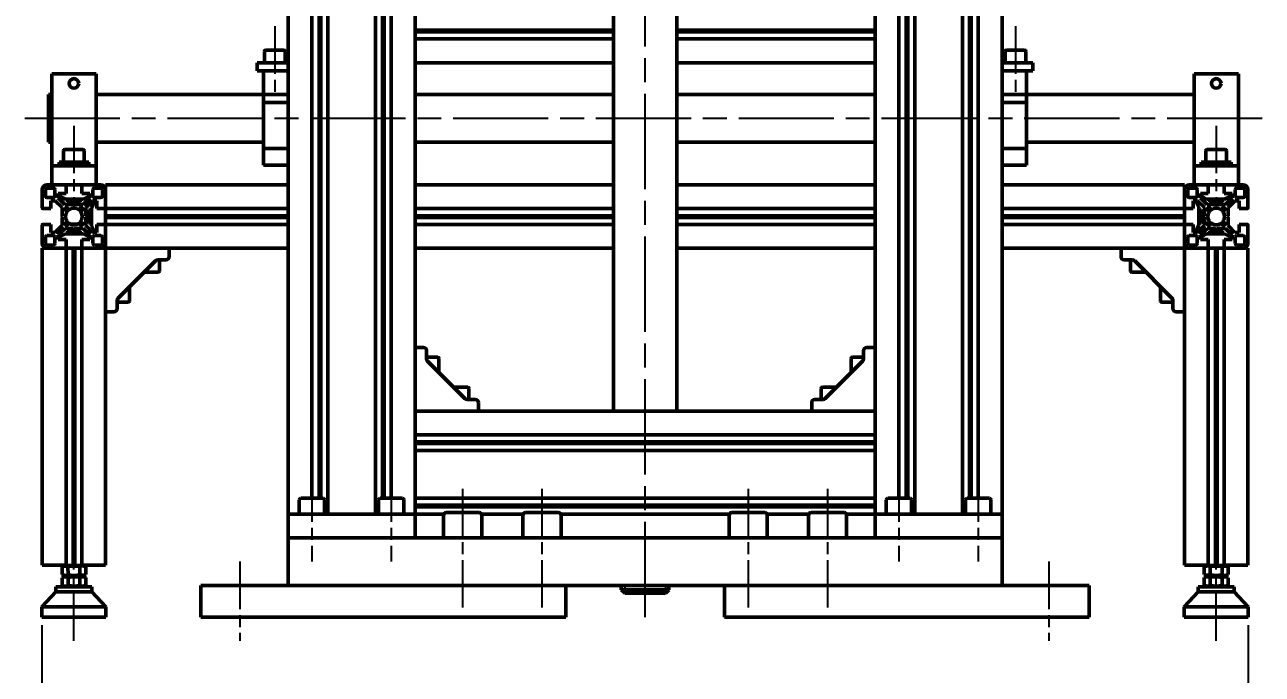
# Model space of a CAD drawing. Header units: millimetres. Extents: x 32504 to 36677, y 41990 to 42879.
# Drawn here: x 33097.6 to 33253.6, y 42294.4 to 42376.4 of the extents above; entities that cross this region are included whole.
import ezdxf

# ---------------------------------------------------------------- set-up
doc = ezdxf.new("R2010")
doc.units = ezdxf.units.MM
doc.linetypes.add('AM_ISO08W050', pattern=[18, 12, -1.5, 3, -1.5])
doc.linetypes.add('AM_ISO08W050x2', pattern=[9, 6, -0.75, 1.5, -0.75])
for name, color, linetype, lineweight in [('AM_0N', 7, 'Continuous', 50), ('AM_4N', 3, 'Continuous', 25), ('Duong_tam', 4, 'AM_ISO08W050', 25), ('Net_dam', 7, 'Continuous', 50), ('Visible (ISO)', 7, 'Continuous', 50)]:
    doc.layers.add(name, color=color, linetype=linetype, lineweight=lineweight)
doc.styles.add('TCVN', font='tcvn7284-2003i.ttf')
doc.dimstyles.new('TCVN$0', dxfattribs={"dimtxt": 3.5, "dimasz": 3.5, "dimexe": 1, "dimexo": 1, "dimgap": 1.3, "dimtad": 1, "dimdsep": 46, "dimtxsty": 'TCVN', "dimcen": 0, "dimclrd": 3, "dimclre": 3, "dimclrt": 2, "dimadec": 0, "dimazin": 2, "dimtp": 0.1, "dimtm": 0.1, "dimtfac": 0.71, "dimtmove": 0, "dimatfit": 3, "dimfxl": 1, "dimtfill": 1, "dimlwd": 25, "dimlwe": 25, "dimarcsym": 1})

# ---------------------------------------------------------------- blocks, each defined once
blk = doc.blocks.new('*D37')
at = {"layer": 'Defpoints', "color": 0, "transparency": 16777216}
for p in [(33099.79, 42301.63), (33251.86, 42301.63), (33251.86, 42286.63)]:
    blk.add_point(p, dxfattribs=at)
at = {"layer": 'Net_dam', "color": 3, "linetype": 'ByBlock', "lineweight": 25, "transparency": 16777216}
for p, q in [((33099.79, 42300.63), (33099.79, 42285.63)), ((33251.86, 42300.63), (33251.86, 42285.63)), ((33103.29, 42286.63), (33248.36, 42286.63))]:
    blk.add_line(p, q, dxfattribs=at)
at = {"layer": 'Net_dam', "color": 3, "transparency": 16777216}
for points in [[(33103.29, 42287.21), (33103.29, 42286.05), (33099.79, 42286.63)], [(33248.36, 42287.21), (33248.36, 42286.05), (33251.86, 42286.63)]]:
    blk.add_solid(points, dxfattribs=at)
at = {"layer": 'Net_dam', "color": 2, "transparency": 16777216, "insert": (33175.82, 42289.7), "char_height": 3.5, "attachment_point": 5, "style": 'TCVN', "bg_fill": 3, "box_fill_scale": 1.1, "bg_fill_color": 256, "bg_fill_true_color": 13158600, "bg_fill_transparency": 0}
blk.add_mtext('760', dxfattribs=at)

msp = doc.modelspace()

# ---------------------------------------------------------------- linework, layer by layer
at = {"layer": 'AM_0N'}
for p, q in [((33101.9418, 42359.0226), (33105.7018, 42359.0226)), ((33101.9418, 42358.5626), (33101.9418, 42359.0226)), ((33105.7018, 42359.0226), (33105.7018, 42358.5626)), ((33245.9418, 42359.0226), (33249.7018, 42359.0226)), ((33245.9418, 42358.5626), (33245.9418, 42359.0226)), ((33249.7018, 42359.0226), (33249.7018, 42358.5626)), ((33103.0218, 42354.3626), (33103.0218, 42354.016)), ((33103.0218, 42354.016), (33103.1751, 42353.8626)), ((33104.6218, 42354.016), (33103.0218, 42354.016)), ((33104.6218, 42354.3626), (33104.6218, 42354.016)), ((33247.0218, 42354.3626), (33247.0218, 42354.016)), ((33247.0218, 42354.016), (33248.6218, 42354.016)), ((33248.6218, 42354.016), (33248.4684, 42353.8626)), ((33248.6218, 42354.3626), (33248.6218, 42354.016)), ((33104.4684, 42353.8626), (33103.1751, 42353.8626)), ((33105.6751, 42352.9626), (33105.5218, 42352.8092)), ((33105.5218, 42351.516), (33105.5218, 42352.8092)), ((33106.0218, 42352.9626), (33105.6751, 42352.9626)), ((33105.6751, 42351.3626), (33105.6751, 42352.9626)), ((33245.6218, 42352.9626), (33245.9684, 42352.9626)), ((33245.9684, 42352.9626), (33245.9684, 42351.3626)), ((33246.1218, 42352.8092), (33246.1218, 42351.516)), ((33247.1751, 42353.8626), (33248.4684, 42353.8626)), ((33106.0218, 42351.3626), (33105.6751, 42351.3626)), ((33245.6218, 42351.3626), (33245.9684, 42351.3626)), ((33245.9684, 42351.3626), (33246.1218, 42351.516)), ((33103.0218, 42350.3092), (33103.1751, 42350.4626)), ((33103.0218, 42349.9626), (33103.0218, 42350.3092)), ((33104.6218, 42350.3092), (33103.0218, 42350.3092)), ((33104.4684, 42350.4626), (33103.1751, 42350.4626)), ((33104.6218, 42349.9626), (33104.6218, 42350.3092)), ((33247.0218, 42349.9626), (33247.0218, 42350.3092)), ((33247.0218, 42350.3092), (33248.6218, 42350.3092)), ((33247.1751, 42350.4626), (33248.4684, 42350.4626)), ((33248.6218, 42350.3092), (33248.4684, 42350.4626)), ((33248.6218, 42349.9626), (33248.6218, 42350.3092)), ((33102.3214, 42307.9515), (33102.6718, 42308.1564)), ((33102.3265, 42307.0043), (33102.3214, 42307.9515)), ((33102.6718, 42308.1564), (33104.9717, 42308.1688)), ((33103.0773, 42307.0069), (33103.0721, 42307.9556)), ((33104.5787, 42307.0155), (33104.5736, 42307.9637)), ((33105.3243, 42307.9678), (33104.9717, 42308.1688)), ((33105.3295, 42307.0192), (33105.3243, 42307.9678)), ((33246.314, 42307.0192), (33246.3192, 42307.9678)), ((33246.3192, 42307.9678), (33246.6718, 42308.1688)), ((33248.9717, 42308.1564), (33246.6718, 42308.1688)), ((33247.0648, 42307.0155), (33247.0699, 42307.9637)), ((33248.5662, 42307.0069), (33248.5714, 42307.9556)), ((33249.3221, 42307.9515), (33248.9717, 42308.1564)), ((33249.317, 42307.0043), (33249.3221, 42307.9515)), ((33102.3265, 42307.0043), (33102.6803, 42306.8026)), ((33102.3287, 42306.5977), (33102.6791, 42306.8026)), ((33102.3339, 42305.6506), (33102.3287, 42306.5977)), ((33102.3339, 42305.6506), (33102.6877, 42305.4488)), ((33102.6791, 42306.8026), (33104.9791, 42306.8151)), ((33102.6803, 42306.8026), (33104.9803, 42306.8151)), ((33103.0846, 42305.6531), (33103.0795, 42306.6018)), ((33104.5861, 42305.6617), (33104.5809, 42306.61)), ((33105.3317, 42306.6141), (33104.9791, 42306.8151)), ((33105.3307, 42307.0199), (33104.9803, 42306.8151)), ((33105.3381, 42305.6662), (33104.9877, 42305.4613)), ((33105.3368, 42305.6655), (33105.3317, 42306.6141)), ((33246.3054, 42305.6662), (33246.6558, 42305.4613)), ((33246.3067, 42305.6655), (33246.3118, 42306.6141)), ((33246.3118, 42306.6141), (33246.6644, 42306.8151)), ((33246.3128, 42307.0199), (33246.6632, 42306.8151)), ((33248.9632, 42306.8026), (33246.6632, 42306.8151)), ((33248.9644, 42306.8026), (33246.6644, 42306.8151)), ((33247.0574, 42305.6617), (33247.0626, 42306.61)), ((33248.5589, 42305.6531), (33248.564, 42306.6018)), ((33249.3096, 42305.6506), (33248.9558, 42305.4488)), ((33249.317, 42307.0043), (33248.9632, 42306.8026)), ((33249.3148, 42306.5977), (33248.9644, 42306.8026)), ((33249.3096, 42305.6506), (33249.3148, 42306.5977)), ((33101.5535, 42305.4427), (33106.09, 42305.4673)), ((33250.09, 42305.4427), (33245.5535, 42305.4673))]:
    msp.add_line(p, q, dxfattribs=at)
for centre, radius, start, end in [((33102.6997, 42307.4061), 0.6638, 55.872696, 115.872696), ((33103.8357, 42305.5955), 2.4806, 72.694196, 107.928134), ((33104.9519, 42307.4184), 0.6638, 64.749635, 124.749635), ((33246.6916, 42307.4184), 0.6638, 55.250365, 115.250365), ((33247.8078, 42305.5955), 2.4806, 72.071866, 107.305804), ((33248.9438, 42307.4061), 0.6638, 64.127304, 124.127304), ((33102.7001, 42307.5531), 0.6638, 244.749635, 304.749635), ((33102.7071, 42306.0524), 0.6638, 55.872696, 115.872696), ((33102.7075, 42306.1993), 0.6638, 244.749635, 304.749635), ((33103.8164, 42309.376), 2.4806, 252.694196, 287.928134), ((33103.843, 42304.2417), 2.4806, 72.694196, 107.928134), ((33103.8237, 42308.0222), 2.4806, 252.694196, 287.928134), ((33104.9524, 42307.5653), 0.6638, 235.872696, 295.872696), ((33104.9593, 42306.0646), 0.6638, 64.749635, 124.749635), ((33104.9597, 42306.2116), 0.6638, 235.872696, 295.872696), ((33246.6838, 42306.2116), 0.6638, 244.127304, 304.127304), ((33246.6842, 42306.0646), 0.6638, 55.250365, 115.250365), ((33246.6911, 42307.5653), 0.6638, 244.127304, 304.127304), ((33247.8198, 42308.0222), 2.4806, 252.071866, 287.305804), ((33247.8005, 42304.2417), 2.4806, 72.071866, 107.305804), ((33247.8271, 42309.376), 2.4806, 252.071866, 287.305804), ((33248.936, 42306.1993), 0.6638, 235.250365, 295.250365), ((33248.9364, 42306.0524), 0.6638, 64.127304, 124.127304), ((33248.9434, 42307.5531), 0.6638, 235.250365, 295.250365)]:
    msp.add_arc(centre, radius, start, end, dxfattribs=at)
at = {"layer": 'AM_4N'}
for p, q in [((33103.1751, 42353.8626), (33103.1751, 42354.3626)), ((33104.4684, 42353.8626), (33104.4684, 42354.3626)), ((33247.1751, 42353.8626), (33247.1751, 42354.3626)), ((33248.4684, 42353.8626), (33248.4684, 42354.3626)), ((33105.5218, 42352.8092), (33106.0218, 42352.8092)), ((33246.1218, 42352.8092), (33245.6218, 42352.8092)), ((33105.5218, 42351.516), (33106.0218, 42351.516)), ((33246.1218, 42351.516), (33245.6218, 42351.516)), ((33103.1751, 42350.4626), (33103.1751, 42349.9626)), ((33104.4684, 42350.4626), (33104.4684, 42349.9626)), ((33247.1751, 42350.4626), (33247.1751, 42349.9626)), ((33248.4684, 42350.4626), (33248.4684, 42349.9626)), ((33173.2512, 42305.6297), (33173.2512, 42304.6297)), ((33178.3923, 42305.6297), (33178.3923, 42304.6297))]:
    msp.add_line(p, q, dxfattribs=at)
at = {"layer": 'Duong_tam', "linetype": 'AM_ISO08W050x2'}
for p, q in [((33129.1359, 42376.1626), (33129.1359, 42367.5626)), ((33222.5076, 42376.1626), (33222.5076, 42367.5626)), ((33103.8218, 42363.6226), (33103.8218, 42353.1626)), ((33247.8218, 42363.6226), (33247.8218, 42353.1626)), ((33133.8218, 42319.6297), (33133.8218, 42308.6297)), ((33143.8218, 42319.6297), (33143.8218, 42308.6297)), ((33207.8218, 42319.6297), (33207.8218, 42308.6297)), ((33217.8218, 42319.6297), (33217.8218, 42308.6297)), ((33152.8218, 42317.8297), (33152.8218, 42302.6297)), ((33162.8218, 42317.8297), (33162.8218, 42302.6297)), ((33188.8218, 42317.8297), (33188.8218, 42302.6297)), ((33198.8218, 42317.8297), (33198.8218, 42302.6297))]:
    msp.add_line(p, q, dxfattribs=at)
at = {"layer": 'Duong_tam'}
msp.add_line((33097.6218, 42364.5626), (33253.6218, 42364.5626), dxfattribs=at)
at = {"layer": 'Net_dam'}
for p, q in [((33130.8218, 42712.6297), (33130.8218, 42314.6297)), ((33133.8218, 42712.6297), (33133.8218, 42316.6297)), ((33134.7178, 42712.6297), (33134.7178, 42316.6297)), ((33134.8218, 42712.6297), (33134.8218, 42316.6297)), ((33134.9257, 42712.6297), (33134.9257, 42316.6297)), ((33135.8218, 42712.6297), (33135.8218, 42314.6297)), ((33141.8218, 42712.6297), (33141.8218, 42314.6297)), ((33142.7178, 42712.6297), (33142.7178, 42316.6297)), ((33142.8218, 42712.6297), (33142.8218, 42316.6297)), ((33142.9257, 42712.6297), (33142.9257, 42316.6297)), ((33143.8218, 42712.6297), (33143.8218, 42316.6297)), ((33207.8218, 42316.6297), (33207.8218, 42712.6297)), ((33208.7178, 42316.6297), (33208.7178, 42712.6297)), ((33208.8218, 42316.6297), (33208.8218, 42712.6297)), ((33208.9257, 42316.6297), (33208.9257, 42712.6297)), ((33209.8218, 42314.6297), (33209.8218, 42712.6297)), ((33215.8218, 42314.6297), (33215.8218, 42712.6297)), ((33216.7178, 42316.6297), (33216.7178, 42712.6297)), ((33216.8218, 42316.6297), (33216.8218, 42712.6297)), ((33216.9257, 42316.6297), (33216.9257, 42712.6297)), ((33217.8218, 42316.6297), (33217.8218, 42712.6297)), ((33220.8218, 42314.6297), (33220.8218, 42712.6297)), ((33146.8218, 42696.6297), (33146.8218, 42335.6297)), ((33204.8218, 42335.6297), (33204.8218, 42696.6297)), ((33171.8218, 42495.8055), (33171.8218, 42327.6297)), ((33179.8218, 42327.6297), (33179.8218, 42495.8055)), ((33171.8218, 42375.6665), (33146.8218, 42375.6665)), ((33171.8218, 42375.5626), (33146.8218, 42375.5626)), ((33171.8218, 42375.4587), (33146.8218, 42375.4587)), ((33171.8218, 42374.5626), (33146.8218, 42374.5626)), ((33204.8218, 42375.6665), (33179.8218, 42375.6665)), ((33204.8218, 42375.5626), (33179.8218, 42375.5626)), ((33204.8218, 42375.4587), (33179.8218, 42375.4587)), ((33204.8218, 42374.5626), (33179.8218, 42374.5626)), ((33127.8359, 42371.5626), (33127.8359, 42373.0026)), ((33130.2759, 42373.1626), (33127.9959, 42373.1626)), ((33130.4359, 42373.0026), (33130.4359, 42371.5626)), ((33221.2076, 42373.0026), (33221.2076, 42371.5626)), ((33221.3676, 42373.1626), (33223.6476, 42373.1626)), ((33223.8076, 42371.5626), (33223.8076, 42373.0026)), ((33126.9359, 42371.5626), (33126.9359, 42370.5626)), ((33127.1359, 42371.5626), (33126.9359, 42371.5626)), ((33130.8218, 42371.5626), (33127.1359, 42371.5626)), ((33171.8218, 42371.5626), (33146.8218, 42371.5626)), ((33204.8218, 42371.5626), (33179.8218, 42371.5626)), ((33220.8218, 42371.5626), (33224.5076, 42371.5626)), ((33224.5076, 42371.5626), (33224.7076, 42371.5626)), ((33224.7076, 42371.5626), (33224.7076, 42370.5626)), ((33106.6218, 42370.1626), (33101.0218, 42370.1626)), ((33101.0218, 42358.5626), (33101.0218, 42370.1626)), ((33106.6218, 42358.5626), (33106.6218, 42370.1626)), ((33126.9359, 42370.5626), (33127.1359, 42370.5626)), ((33130.8218, 42370.5626), (33127.1359, 42370.5626)), ((33127.7359, 42370.5626), (33127.7359, 42367.5626)), ((33127.7359, 42370.5626), (33130.8218, 42370.5626)), ((33220.8218, 42370.5626), (33224.5076, 42370.5626)), ((33223.9076, 42370.5626), (33220.8218, 42370.5626)), ((33223.9076, 42370.5626), (33223.9076, 42367.5626)), ((33224.7076, 42370.5626), (33224.5076, 42370.5626)), ((33250.6218, 42370.1626), (33245.0218, 42370.1626)), ((33245.0218, 42358.5626), (33245.0218, 42370.1626)), ((33250.6218, 42358.5626), (33250.6218, 42370.1626)), ((33100.6218, 42367.5626), (33101.0218, 42367.5626)), ((33100.6218, 42361.5626), (33100.6218, 42367.5626)), ((33106.6218, 42367.5626), (33127.7359, 42367.5626)), ((33127.7359, 42367.5626), (33127.7359, 42366.5394)), ((33127.7359, 42367.5626), (33130.8218, 42367.5626)), ((33127.7359, 42366.5394), (33130.8218, 42366.5394)), ((33127.7359, 42366.5394), (33127.7359, 42360.7626)), ((33171.8218, 42367.5626), (33146.8218, 42367.5626)), ((33204.8218, 42367.5626), (33179.8218, 42367.5626)), ((33223.9076, 42367.5626), (33220.8218, 42367.5626)), ((33223.9076, 42366.5394), (33220.8218, 42366.5394)), ((33222.1359, 42367.5626), (33245.0218, 42367.5626)), ((33223.9076, 42367.5626), (33223.9076, 42366.5394)), ((33223.9076, 42366.5394), (33223.9076, 42360.7626)), ((33100.6218, 42361.5626), (33100.6218, 42362.9226)), ((33101.0218, 42361.5626), (33100.6218, 42361.5626)), ((33102.5218, 42359.0226), (33102.5218, 42360.4626)), ((33103.8218, 42360.6226), (33102.6818, 42360.6226)), ((33104.9618, 42360.6226), (33103.8218, 42360.6226)), ((33105.1218, 42360.4626), (33105.1218, 42359.0226)), ((33127.7359, 42361.5626), (33106.6218, 42361.5626)), ((33127.7359, 42360.7626), (33130.8218, 42360.7626)), ((33127.7359, 42360.7626), (33127.7359, 42358.6626)), ((33146.8218, 42361.5626), (33171.8218, 42361.5626)), ((33179.8218, 42361.5626), (33204.8218, 42361.5626)), ((33223.9076, 42360.7626), (33220.8218, 42360.7626)), ((33245.0218, 42361.5626), (33223.9076, 42361.5626)), ((33223.9076, 42360.7626), (33223.9076, 42358.6626)), ((33246.5218, 42359.0226), (33246.5218, 42360.4626)), ((33247.8218, 42360.6226), (33246.6818, 42360.6226)), ((33248.9618, 42360.6226), (33247.8218, 42360.6226)), ((33249.1218, 42360.4626), (33249.1218, 42359.0226)), ((33106.6218, 42358.5626), (33101.0218, 42358.5626)), ((33101.0218, 42356.1626), (33101.0218, 42358.5626)), ((33106.6218, 42356.1626), (33106.6218, 42358.5626)), ((33127.7359, 42358.6626), (33130.8218, 42358.6626)), ((33223.9076, 42358.6626), (33220.8218, 42358.6626)), ((33245.0218, 42356.1626), (33245.0218, 42358.5626)), ((33250.6218, 42358.5626), (33245.0218, 42358.5626)), ((33250.6218, 42356.1626), (33250.6218, 42358.5626)), ((33099.8218, 42353.2226), (33099.8218, 42355.5626)), ((33100.2218, 42354.7626), (33100.2218, 42355.5626)), ((33100.4218, 42356.1626), (33102.7618, 42356.1626)), ((33100.4218, 42355.7626), (33101.2218, 42355.7626)), ((33106.6218, 42356.1626), (33101.0218, 42356.1626)), ((33101.4218, 42355.5626), (33101.4218, 42354.7626)), ((33102.8218, 42356.1026), (33102.8218, 42355.0626)), ((33104.8218, 42355.0626), (33104.8218, 42356.1026)), ((33104.8818, 42356.1626), (33107.2218, 42356.1626)), ((33106.2218, 42354.7626), (33106.2218, 42355.5626)), ((33106.4218, 42355.7626), (33107.2218, 42355.7626)), ((33107.4218, 42355.5626), (33107.4218, 42354.7626)), ((33107.8218, 42356.1626), (33130.8218, 42356.1626)), ((33107.8218, 42356.1626), (33107.8218, 42355.5626)), ((33107.8218, 42355.5626), (33107.8218, 42353.2226)), ((33171.8218, 42356.1626), (33146.8218, 42356.1626)), ((33204.8218, 42356.1626), (33179.8218, 42356.1626)), ((33220.8218, 42356.1626), (33243.8218, 42356.1626)), ((33243.8218, 42355.5626), (33243.8218, 42356.1626)), ((33243.8218, 42353.2226), (33243.8218, 42355.5626)), ((33244.2218, 42354.7626), (33244.2218, 42355.5626)), ((33244.4218, 42356.1626), (33246.7618, 42356.1626)), ((33244.4218, 42355.7626), (33245.2218, 42355.7626)), ((33250.6218, 42356.1626), (33245.0218, 42356.1626)), ((33245.4218, 42355.5626), (33245.4218, 42354.7626)), ((33246.8218, 42356.1026), (33246.8218, 42355.0626)), ((33248.8218, 42355.0626), (33248.8218, 42356.1026)), ((33248.8818, 42356.1626), (33251.2218, 42356.1626)), ((33250.2218, 42354.7626), (33250.2218, 42355.5626)), ((33250.4218, 42355.7626), (33251.2218, 42355.7626)), ((33251.4218, 42355.5626), (33251.4218, 42354.7626)), ((33251.8218, 42355.5626), (33251.8218, 42353.2226)), ((33101.2218, 42354.5626), (33100.4218, 42354.5626)), ((33100.9218, 42354.1626), (33100.9218, 42353.1626)), ((33101.4682, 42354.1626), (33100.9218, 42354.1626)), ((33102.3218, 42353.309), (33101.4682, 42354.1626)), ((33101.8218, 42355.0626), (33101.8218, 42354.5162)), ((33102.8218, 42355.0626), (33101.8218, 42355.0626)), ((33101.8218, 42354.5162), (33102.6753, 42353.6626)), ((33101.9218, 42355.0626), (33101.9218, 42354.7442)), ((33101.9218, 42354.7442), (33102.7665, 42354.3626)), ((33103.8218, 42354.3626), (33102.7665, 42354.3626)), ((33103.8218, 42354.3626), (33103.0218, 42354.3626)), ((33103.8218, 42354.3626), (33104.9954, 42354.3626)), ((33103.8218, 42354.3626), (33104.6218, 42354.3626)), ((33104.6218, 42354.016), (33104.4684, 42353.8626)), ((33105.8218, 42355.0626), (33104.8218, 42355.0626)), ((33104.9682, 42353.6626), (33105.8218, 42354.5162)), ((33105.7218, 42354.7377), (33104.9954, 42354.3626)), ((33106.1753, 42354.1626), (33105.3218, 42353.309)), ((33105.7218, 42355.0626), (33105.7218, 42354.7377)), ((33105.8218, 42354.5162), (33105.8218, 42355.0626)), ((33106.4034, 42354.0626), (33106.0218, 42353.2178)), ((33106.7218, 42354.1626), (33106.1753, 42354.1626)), ((33106.7218, 42354.0626), (33106.4034, 42354.0626)), ((33107.2218, 42354.5626), (33106.4218, 42354.5626)), ((33106.7218, 42353.1626), (33106.7218, 42354.1626)), ((33245.2218, 42354.5626), (33244.4218, 42354.5626)), ((33244.9218, 42354.1626), (33244.9218, 42353.1626)), ((33245.4682, 42354.1626), (33244.9218, 42354.1626)), ((33244.9218, 42354.0626), (33245.2466, 42354.0626)), ((33245.2466, 42354.0626), (33245.6218, 42353.3363)), ((33246.3218, 42353.309), (33245.4682, 42354.1626)), ((33245.8218, 42355.0626), (33245.8218, 42354.5162)), ((33246.8218, 42355.0626), (33245.8218, 42355.0626)), ((33245.8218, 42354.5162), (33246.6753, 42353.6626)), ((33245.9218, 42355.0626), (33245.9218, 42354.7377)), ((33245.9218, 42354.7377), (33246.6481, 42354.3626)), ((33247.8218, 42354.3626), (33246.6481, 42354.3626)), ((33247.8218, 42354.3626), (33247.0218, 42354.3626)), ((33247.0218, 42354.016), (33247.1751, 42353.8626)), ((33247.8218, 42354.3626), (33248.877, 42354.3626)), ((33247.8218, 42354.3626), (33248.6218, 42354.3626)), ((33249.8218, 42355.0626), (33248.8218, 42355.0626)), ((33249.7218, 42354.7442), (33248.877, 42354.3626)), ((33248.9682, 42353.6626), (33249.8218, 42354.5162)), ((33250.1753, 42354.1626), (33249.3218, 42353.309)), ((33249.7218, 42355.0626), (33249.7218, 42354.7442)), ((33249.8218, 42354.5162), (33249.8218, 42355.0626)), ((33250.7218, 42354.1626), (33250.1753, 42354.1626)), ((33251.2218, 42354.5626), (33250.4218, 42354.5626)), ((33250.7218, 42353.1626), (33250.7218, 42354.1626)), ((33100.9218, 42353.1626), (33099.8818, 42353.1626)), ((33102.3218, 42352.2665), (33102.3218, 42353.309)), ((33102.6753, 42353.6626), (33103.7178, 42353.6626)), ((33103.7178, 42353.6626), (33103.8218, 42353.6026)), ((33103.8218, 42353.6026), (33103.9257, 42353.6626)), ((33103.9257, 42353.6626), (33104.9682, 42353.6626)), ((33105.3218, 42353.309), (33105.3218, 42352.2665)), ((33106.0218, 42352.1626), (33106.0218, 42353.2178)), ((33106.0218, 42352.1626), (33106.0218, 42352.9626)), ((33107.7618, 42353.1626), (33106.7218, 42353.1626)), ((33107.8218, 42353.2226), (33107.8218, 42353.1626)), ((33107.8218, 42353.1626), (33130.8218, 42353.1626)), ((33107.8218, 42353.1626), (33107.8218, 42352.2665)), ((33171.8218, 42353.1626), (33146.8218, 42353.1626)), ((33204.8218, 42353.1626), (33179.8218, 42353.1626)), ((33220.8218, 42353.1626), (33243.8218, 42353.1626)), ((33243.8218, 42353.1626), (33243.8218, 42353.2226)), ((33243.8218, 42352.2665), (33243.8218, 42353.1626)), ((33244.9218, 42353.1626), (33243.8818, 42353.1626)), ((33245.6218, 42352.1626), (33245.6218, 42353.3363)), ((33245.6218, 42352.1626), (33245.6218, 42352.9626)), ((33245.9684, 42352.9626), (33246.1218, 42352.8092)), ((33246.3218, 42352.2665), (33246.3218, 42353.309)), ((33246.6753, 42353.6626), (33247.7178, 42353.6626)), ((33247.7178, 42353.6626), (33247.8218, 42353.6026)), ((33247.8218, 42353.6026), (33247.9257, 42353.6626)), ((33247.9257, 42353.6626), (33248.9682, 42353.6626)), ((33249.3218, 42353.309), (33249.3218, 42352.2665)), ((33251.7618, 42353.1626), (33250.7218, 42353.1626)), ((33099.8218, 42348.7626), (33099.8218, 42351.1026)), ((33099.8818, 42351.1626), (33100.9218, 42351.1626)), ((33100.9218, 42351.1626), (33100.9218, 42350.1626)), ((33101.4682, 42350.1626), (33102.3218, 42351.0162)), ((33102.3818, 42352.1626), (33102.3218, 42352.2665)), ((33102.3218, 42352.0587), (33102.3818, 42352.1626)), ((33102.3218, 42351.0162), (33102.3218, 42352.0587)), ((33102.9218, 42351.0645), (33103.0599, 42351.2026)), ((33102.9218, 42351.0443), (33102.9218, 42351.0645)), ((33102.9218, 42351.0645), (33102.992, 42351.0645)), ((33103.0599, 42351.2026), (33103.0983, 42351.2026)), ((33103.3964, 42351.2026), (33104.2471, 42351.2026)), ((33105.3218, 42352.2665), (33105.2618, 42352.1626)), ((33105.2618, 42352.1626), (33105.3218, 42352.0587)), ((33105.3218, 42352.0587), (33105.3218, 42351.0162)), ((33105.3218, 42351.0162), (33106.1753, 42350.1626)), ((33105.6751, 42351.3626), (33105.5218, 42351.516)), ((33106.0218, 42352.1626), (33106.0218, 42350.9889)), ((33106.0218, 42352.1626), (33106.0218, 42351.3626)), ((33106.3969, 42350.2626), (33106.0218, 42350.9889)), ((33106.7218, 42351.1626), (33107.7618, 42351.1626)), ((33106.7218, 42350.1626), (33106.7218, 42351.1626)), ((33107.8218, 42352.2665), (33130.8218, 42352.2665)), ((33107.8218, 42352.2665), (33107.8218, 42352.1626)), ((33107.8218, 42352.1626), (33130.8218, 42352.1626)), ((33107.8218, 42352.1626), (33107.8218, 42352.0587)), ((33107.8218, 42352.0587), (33130.8218, 42352.0587)), ((33107.8218, 42352.0587), (33107.8218, 42351.1626)), ((33107.8218, 42351.1626), (33130.8218, 42351.1626)), ((33107.8218, 42351.1626), (33107.8218, 42351.1026)), ((33107.8218, 42351.1026), (33107.8218, 42348.7626)), ((33171.8218, 42352.2665), (33146.8218, 42352.2665)), ((33171.8218, 42352.1626), (33146.8218, 42352.1626)), ((33171.8218, 42352.0587), (33146.8218, 42352.0587)), ((33171.8218, 42351.1626), (33146.8218, 42351.1626)), ((33204.8218, 42352.2665), (33179.8218, 42352.2665)), ((33204.8218, 42352.1626), (33179.8218, 42352.1626)), ((33204.8218, 42352.0587), (33179.8218, 42352.0587)), ((33204.8218, 42351.1626), (33179.8218, 42351.1626)), ((33220.8218, 42352.2665), (33243.8218, 42352.2665)), ((33220.8218, 42352.1626), (33243.8218, 42352.1626)), ((33220.8218, 42352.0587), (33243.8218, 42352.0587)), ((33220.8218, 42351.1626), (33243.8218, 42351.1626)), ((33243.8218, 42352.1626), (33243.8218, 42352.2665)), ((33243.8218, 42352.0587), (33243.8218, 42352.1626)), ((33243.8218, 42351.1626), (33243.8218, 42352.0587)), ((33243.8218, 42351.1026), (33243.8218, 42351.1626)), ((33243.8218, 42348.7626), (33243.8218, 42351.1026)), ((33243.8818, 42351.1626), (33244.9218, 42351.1626)), ((33244.9218, 42351.1626), (33244.9218, 42350.1626)), ((33245.2401, 42350.2626), (33245.6218, 42351.1074)), ((33245.4682, 42350.1626), (33246.3218, 42351.0162)), ((33245.6218, 42352.1626), (33245.6218, 42351.1074)), ((33245.6218, 42352.1626), (33245.6218, 42351.3626)), ((33246.3818, 42352.1626), (33246.3218, 42352.2665)), ((33246.3218, 42352.0587), (33246.3818, 42352.1626)), ((33246.3218, 42351.0162), (33246.3218, 42352.0587)), ((33249.3218, 42352.2665), (33249.2618, 42352.1626)), ((33249.2618, 42352.1626), (33249.3218, 42352.0587)), ((33249.3218, 42352.0587), (33249.3218, 42351.0162)), ((33249.3218, 42351.0162), (33250.1753, 42350.1626)), ((33250.7218, 42351.1626), (33251.7618, 42351.1626)), ((33250.7218, 42350.1626), (33250.7218, 42351.1626)), ((33251.8218, 42351.1026), (33251.8218, 42348.7626)), ((33100.2218, 42348.7626), (33100.2218, 42349.5626)), ((33100.4218, 42349.7626), (33101.2218, 42349.7626)), ((33100.9218, 42350.1626), (33101.4682, 42350.1626)), ((33101.4218, 42349.5626), (33101.4218, 42348.7626)), ((33102.6753, 42350.6626), (33101.8218, 42349.809)), ((33101.8218, 42349.809), (33101.8218, 42349.2626)), ((33101.9218, 42349.581), (33102.7665, 42349.9626)), ((33101.9218, 42349.2626), (33101.9218, 42349.581)), ((33103.7178, 42350.6626), (33102.6753, 42350.6626)), ((33103.8218, 42349.9626), (33102.7665, 42349.9626)), ((33103.8218, 42349.9626), (33103.0218, 42349.9626)), ((33103.8218, 42350.7226), (33103.7178, 42350.6626)), ((33103.9257, 42350.6626), (33103.8218, 42350.7226)), ((33103.8218, 42349.9626), (33104.9954, 42349.9626)), ((33103.8218, 42349.9626), (33104.6218, 42349.9626)), ((33104.9682, 42350.6626), (33103.9257, 42350.6626)), ((33104.6218, 42350.3092), (33104.4684, 42350.4626)), ((33105.8218, 42349.809), (33104.9682, 42350.6626)), ((33105.7218, 42349.5875), (33104.9954, 42349.9626)), ((33105.7218, 42349.2626), (33105.7218, 42349.5875)), ((33105.8218, 42349.2626), (33105.8218, 42349.809)), ((33106.1753, 42350.1626), (33106.7218, 42350.1626)), ((33106.2218, 42348.7626), (33106.2218, 42349.5626)), ((33106.7218, 42350.2626), (33106.3969, 42350.2626)), ((33106.4218, 42349.7626), (33107.2218, 42349.7626)), ((33107.4218, 42349.5626), (33107.4218, 42348.7626)), ((33244.2218, 42348.7626), (33244.2218, 42349.5626)), ((33244.4218, 42349.7626), (33245.2218, 42349.7626)), ((33244.9218, 42350.2626), (33245.2401, 42350.2626)), ((33244.9218, 42350.1626), (33245.4682, 42350.1626)), ((33245.4218, 42349.5626), (33245.4218, 42348.7626)), ((33246.6753, 42350.6626), (33245.8218, 42349.809)), ((33245.8218, 42349.809), (33245.8218, 42349.2626)), ((33245.9218, 42349.5875), (33246.6481, 42349.9626)), ((33245.9218, 42349.2626), (33245.9218, 42349.5875)), ((33247.8218, 42349.9626), (33246.6481, 42349.9626)), ((33247.7178, 42350.6626), (33246.6753, 42350.6626)), ((33247.0218, 42350.3092), (33247.1751, 42350.4626)), ((33247.8218, 42349.9626), (33247.0218, 42349.9626)), ((33247.8218, 42350.7226), (33247.7178, 42350.6626)), ((33247.9257, 42350.6626), (33247.8218, 42350.7226)), ((33247.8218, 42349.9626), (33248.877, 42349.9626)), ((33247.8218, 42349.9626), (33248.6218, 42349.9626)), ((33248.9682, 42350.6626), (33247.9257, 42350.6626)), ((33249.7218, 42349.581), (33248.877, 42349.9626)), ((33249.8218, 42349.809), (33248.9682, 42350.6626)), ((33249.7218, 42349.2626), (33249.7218, 42349.581)), ((33249.8218, 42349.2626), (33249.8218, 42349.809)), ((33250.1753, 42350.1626), (33250.7218, 42350.1626)), ((33250.2218, 42348.7626), (33250.2218, 42349.5626)), ((33250.4218, 42349.7626), (33251.2218, 42349.7626)), ((33251.4218, 42349.5626), (33251.4218, 42348.7626)), ((33099.8218, 42308.1626), (33099.8218, 42348.1626)), ((33099.8218, 42348.1626), (33100.4218, 42348.1626)), ((33101.2218, 42348.5626), (33100.4218, 42348.5626)), ((33102.7618, 42348.1626), (33100.4218, 42348.1626)), ((33101.8218, 42349.2626), (33102.8218, 42349.2626)), ((33102.7618, 42348.1626), (33102.8218, 42348.1626)), ((33102.8218, 42349.2626), (33102.8218, 42348.2226)), ((33102.8218, 42308.1626), (33102.8218, 42348.1626)), ((33102.8218, 42348.1626), (33103.7178, 42348.1626)), ((33103.7178, 42308.1626), (33103.7178, 42348.1626)), ((33103.7178, 42348.1626), (33103.8218, 42348.1626)), ((33103.8218, 42308.1626), (33103.8218, 42348.1626)), ((33103.8218, 42348.1626), (33103.9257, 42348.1626)), ((33103.9257, 42308.1626), (33103.9257, 42348.1626)), ((33103.9257, 42348.1626), (33104.8218, 42348.1626)), ((33104.8218, 42349.2626), (33105.8218, 42349.2626)), ((33104.8218, 42348.2226), (33104.8218, 42349.2626)), ((33104.8218, 42308.1626), (33104.8218, 42348.1626)), ((33104.8218, 42348.1626), (33104.8818, 42348.1626)), ((33107.2218, 42348.1626), (33104.8818, 42348.1626)), ((33107.2218, 42348.5626), (33106.4218, 42348.5626)), ((33107.2218, 42348.1626), (33107.8218, 42348.1626)), ((33107.8218, 42348.7626), (33107.8218, 42348.1626)), ((33107.8218, 42348.1626), (33130.8218, 42348.1626)), ((33107.8218, 42308.1626), (33107.8218, 42348.1626)), ((33115.8218, 42348.1626), (33107.8218, 42348.1626)), ((33107.8218, 42348.1626), (33107.8218, 42340.1626)), ((33115.8218, 42347.1026), (33115.8218, 42348.1626)), ((33171.8218, 42348.1626), (33146.8218, 42348.1626)), ((33204.8218, 42348.1626), (33179.8218, 42348.1626)), ((33220.8218, 42348.1626), (33243.8218, 42348.1626)), ((33235.8218, 42348.1626), (33243.8218, 42348.1626)), ((33235.8218, 42347.1026), (33235.8218, 42348.1626)), ((33243.8218, 42348.1626), (33243.8218, 42348.7626)), ((33243.8218, 42348.1626), (33244.4218, 42348.1626)), ((33243.8218, 42308.1626), (33243.8218, 42348.1626)), ((33243.8218, 42348.1626), (33243.8218, 42340.1626)), ((33245.2218, 42348.5626), (33244.4218, 42348.5626)), ((33246.7618, 42348.1626), (33244.4218, 42348.1626)), ((33245.8218, 42349.2626), (33246.8218, 42349.2626)), ((33246.7618, 42348.1626), (33246.8218, 42348.1626)), ((33246.8218, 42349.2626), (33246.8218, 42348.2226)), ((33246.8218, 42308.1626), (33246.8218, 42348.1626)), ((33246.8218, 42348.1626), (33247.7178, 42348.1626)), ((33247.7178, 42308.1626), (33247.7178, 42348.1626)), ((33247.7178, 42348.1626), (33247.8218, 42348.1626)), ((33247.8218, 42308.1626), (33247.8218, 42348.1626)), ((33247.8218, 42348.1626), (33247.9257, 42348.1626)), ((33247.9257, 42308.1626), (33247.9257, 42348.1626)), ((33247.9257, 42348.1626), (33248.8218, 42348.1626)), ((33248.8218, 42349.2626), (33249.8218, 42349.2626)), ((33248.8218, 42348.2226), (33248.8218, 42349.2626)), ((33248.8218, 42308.1626), (33248.8218, 42348.1626)), ((33248.8218, 42348.1626), (33248.8818, 42348.1626)), ((33251.2218, 42348.1626), (33248.8818, 42348.1626)), ((33251.2218, 42348.5626), (33250.4218, 42348.5626)), ((33251.2218, 42348.1626), (33251.8218, 42348.1626)), ((33251.8218, 42308.1626), (33251.8218, 42348.1626)), ((33109.3989, 42341.8798), (33114.1046, 42346.5854)), ((33114.3874, 42346.7026), (33115.4218, 42346.7026)), ((33114.6218, 42346.7026), (33114.6218, 42345.7626)), ((33114.6218, 42345.3026), (33114.6218, 42346.7026)), ((33237.2561, 42346.7026), (33236.2218, 42346.7026)), ((33237.0218, 42345.7626), (33237.0218, 42346.7026)), ((33237.0218, 42345.7626), (33237.0218, 42346.7026)), ((33237.0218, 42345.7626), (33237.0218, 42346.7026)), ((33237.0218, 42345.3026), (33237.0218, 42346.7026)), ((33242.2446, 42341.8798), (33237.5389, 42346.5854)), ((33114.4618, 42345.1426), (33112.6618, 42345.1426)), ((33237.1818, 42345.1426), (33238.9818, 42345.1426)), ((33110.8418, 42343.3226), (33110.8418, 42341.5226)), ((33240.8018, 42343.3226), (33240.8018, 42341.5226)), ((33109.2818, 42340.5626), (33109.2818, 42341.5969)), ((33242.3618, 42340.5626), (33242.3618, 42341.5969)), ((33107.8218, 42340.1626), (33108.8818, 42340.1626)), ((33110.2218, 42341.3626), (33109.2818, 42341.3626)), ((33110.2218, 42341.3626), (33109.2818, 42341.3626)), ((33109.2818, 42341.3626), (33110.6818, 42341.3626)), ((33242.3618, 42341.3626), (33240.9618, 42341.3626)), ((33242.3618, 42341.3626), (33241.4218, 42341.3626)), ((33242.3618, 42341.3626), (33241.4218, 42341.3626)), ((33242.3618, 42341.3626), (33241.4218, 42341.3626)), ((33243.8218, 42340.1626), (33242.7618, 42340.1626)), ((33146.8218, 42327.6297), (33146.8218, 42335.6297)), ((33146.8218, 42335.6297), (33147.8818, 42335.6297)), ((33204.8218, 42335.6297), (33203.7618, 42335.6297)), ((33204.8218, 42327.6297), (33204.8218, 42335.6297)), ((33148.2818, 42335.2297), (33148.2818, 42334.1954)), ((33149.2218, 42334.4297), (33148.2818, 42334.4297)), ((33149.6818, 42334.4297), (33148.2818, 42334.4297)), ((33148.3989, 42333.9126), (33153.1046, 42329.2069)), ((33149.8418, 42334.2697), (33149.8418, 42332.4697)), ((33203.2446, 42333.9126), (33198.5389, 42329.2069)), ((33201.8018, 42334.2697), (33201.8018, 42332.4697)), ((33201.9618, 42334.4297), (33203.3618, 42334.4297)), ((33203.3618, 42334.4297), (33202.4218, 42334.4297)), ((33203.3618, 42335.2297), (33203.3618, 42334.1954)), ((33202.4218, 42333.1297), (33202.4218, 42333.0897)), ((33151.6618, 42330.6497), (33153.4618, 42330.6497)), ((33199.9818, 42330.6497), (33198.1818, 42330.6497)), ((33153.3874, 42329.0897), (33154.4218, 42329.0897)), ((33153.6218, 42329.0897), (33153.6218, 42330.4897)), ((33153.6218, 42329.0897), (33153.6218, 42330.0297)), ((33198.2561, 42329.0897), (33197.2218, 42329.0897)), ((33198.0218, 42329.0897), (33198.0218, 42330.4897)), ((33198.0218, 42330.0297), (33198.0218, 42329.0897)), ((33154.8218, 42327.6297), (33146.8218, 42327.6297)), ((33146.8218, 42327.0297), (33146.8218, 42327.6297)), ((33154.8218, 42328.6897), (33154.8218, 42327.6297)), ((33154.8218, 42327.6297), (33173.8175, 42327.6297)), ((33171.8218, 42327.6297), (33196.8218, 42327.6297)), ((33196.8218, 42328.6897), (33196.8218, 42327.6297)), ((33196.8218, 42327.6297), (33204.8218, 42327.6297)), ((33204.8218, 42327.0297), (33204.8218, 42327.6297)), ((33146.8218, 42324.6897), (33146.8218, 42327.0297)), ((33204.8218, 42324.6897), (33204.8218, 42327.0297)), ((33146.8218, 42324.6297), (33146.8218, 42324.6897)), ((33146.8218, 42324.6297), (33204.8218, 42324.6297)), ((33146.8218, 42324.6297), (33146.8218, 42322.6297)), ((33177.9427, 42324.6297), (33204.8218, 42324.6297)), ((33204.8218, 42324.6297), (33204.8218, 42324.6897)), ((33204.8218, 42322.6297), (33204.8218, 42324.6297)), ((33146.8218, 42323.7336), (33204.8218, 42323.7336)), ((33146.8218, 42323.6297), (33204.8218, 42323.6297)), ((33146.8218, 42323.5258), (33204.8218, 42323.5258)), ((33177.9613, 42323.7336), (33204.8218, 42323.7336)), ((33177.9633, 42323.6297), (33204.8218, 42323.6297)), ((33177.9654, 42323.5258), (33204.8218, 42323.5258)), ((33146.8218, 42322.5697), (33146.8218, 42322.6297)), ((33146.8218, 42322.6297), (33204.8218, 42322.6297)), ((33146.8218, 42316.6897), (33146.8218, 42322.5697)), ((33177.9825, 42322.6297), (33204.8218, 42322.6297)), ((33204.8218, 42322.5697), (33204.8218, 42322.6297)), ((33204.8218, 42316.6897), (33204.8218, 42322.5697)), ((33132.4218, 42316.6297), (33135.2218, 42316.6297)), ((33142.4218, 42316.6297), (33145.2218, 42316.6297)), ((33146.8218, 42316.6297), (33146.8218, 42316.6897)), ((33146.8218, 42316.6297), (33173.5504, 42316.6297)), ((33146.8218, 42316.6297), (33146.8218, 42314.6297)), ((33152.8218, 42316.6297), (33204.8218, 42316.6297)), ((33204.8218, 42316.6297), (33204.8218, 42316.6897)), ((33204.8218, 42314.6297), (33204.8218, 42316.6297)), ((33206.4218, 42316.6297), (33209.2218, 42316.6297)), ((33216.4218, 42316.6297), (33219.2218, 42316.6297)), ((33132.2218, 42316.4297), (33132.2218, 42314.6297)), ((33135.4218, 42314.6297), (33135.4218, 42316.4297)), ((33142.2218, 42316.4297), (33142.2218, 42314.6297)), ((33145.4218, 42314.6297), (33145.4218, 42316.4297)), ((33146.8218, 42315.7336), (33173.5306, 42315.7336)), ((33146.8218, 42315.6297), (33173.5282, 42315.6297)), ((33146.8218, 42315.5258), (33173.3129, 42315.5258)), ((33152.8218, 42315.5258), (33204.8218, 42315.5258)), ((33162.8218, 42315.7336), (33204.8218, 42315.7336)), ((33162.8218, 42315.6297), (33204.8218, 42315.6297)), ((33206.2218, 42316.4297), (33206.2218, 42314.6297)), ((33209.4218, 42314.6297), (33209.4218, 42316.4297)), ((33216.2218, 42316.4297), (33216.2218, 42314.6297)), ((33219.4218, 42314.6297), (33219.4218, 42316.4297)), ((33130.8218, 42311.6297), (33130.8218, 42314.6297)), ((33146.8218, 42314.6297), (33130.8218, 42314.6297)), ((33146.8218, 42311.6297), (33146.8218, 42314.6297)), ((33146.8218, 42314.6297), (33150.4451, 42314.6297)), ((33150.4218, 42314.5097), (33150.4218, 42311.6297)), ((33150.7418, 42314.8297), (33154.9018, 42314.8297)), ((33155.1984, 42314.6297), (33160.4451, 42314.6297)), ((33155.2218, 42311.6297), (33155.2218, 42314.5097)), ((33160.4218, 42314.5097), (33160.4218, 42311.6297)), ((33160.7418, 42314.8297), (33164.9018, 42314.8297)), ((33165.1984, 42314.6297), (33186.4451, 42314.6297)), ((33165.2218, 42311.6297), (33165.2218, 42314.5097)), ((33180.7468, 42314.6297), (33186.4451, 42314.6297)), ((33186.4218, 42314.5097), (33186.4218, 42311.6297)), ((33186.7418, 42314.8297), (33190.9018, 42314.8297)), ((33191.1984, 42314.6297), (33196.4451, 42314.6297)), ((33191.2218, 42311.6297), (33191.2218, 42314.5097)), ((33196.4218, 42314.5097), (33196.4218, 42311.6297)), ((33196.7418, 42314.8297), (33200.9018, 42314.8297)), ((33201.1984, 42314.6297), (33204.8218, 42314.6297)), ((33201.2218, 42311.6297), (33201.2218, 42314.5097)), ((33204.8218, 42311.6297), (33204.8218, 42314.6297)), ((33220.8218, 42314.6297), (33204.8218, 42314.6297)), ((33220.8218, 42311.6297), (33220.8218, 42314.6297)), ((33130.8218, 42305.6297), (33130.8218, 42311.6297)), ((33130.8218, 42311.6297), (33131.8218, 42311.6297)), ((33131.8218, 42311.6297), (33219.8218, 42311.6297)), ((33219.8218, 42311.6297), (33220.8218, 42311.6297)), ((33220.8218, 42311.6297), (33220.8218, 42305.6297)), ((33099.8218, 42308.1626), (33100.4218, 42308.1626)), ((33100.4218, 42308.1626), (33102.7618, 42308.1626)), ((33104.8818, 42308.1626), (33107.2218, 42308.1626)), ((33107.2218, 42308.1626), (33107.8218, 42308.1626)), ((33243.8218, 42308.1626), (33244.4218, 42308.1626)), ((33244.4218, 42308.1626), (33246.7618, 42308.1626)), ((33248.8818, 42308.1626), (33251.2218, 42308.1626)), ((33251.2218, 42308.1626), (33251.8218, 42308.1626)), ((33099.7882, 42302.915), (33101.5535, 42304.8047)), ((33101.5535, 42304.8047), (33101.5535, 42305.4427)), ((33101.5535, 42304.8047), (33105.8274, 42304.8047)), ((33105.8274, 42304.8047), (33106.09, 42304.8047)), ((33106.09, 42305.4673), (33106.09, 42304.8047)), ((33106.09, 42304.8047), (33107.8553, 42302.915)), ((33119.8218, 42301.6297), (33119.8218, 42305.6297)), ((33119.8218, 42305.6297), (33120.0218, 42305.6297)), ((33165.6218, 42305.6297), (33120.0218, 42305.6297)), ((33131.8218, 42305.6297), (33219.8218, 42305.6297)), ((33165.8218, 42305.6297), (33165.8218, 42301.6297)), ((33172.8218, 42305.6297), (33172.8218, 42305.0591)), ((33175.8218, 42304.6297), (33173.2512, 42304.6297)), ((33178.3923, 42304.6297), (33175.8218, 42304.6297)), ((33185.8218, 42301.6297), (33185.8218, 42305.6297)), ((33186.0218, 42305.6297), (33231.6218, 42305.6297)), ((33231.6218, 42305.6297), (33231.8218, 42305.6297)), ((33231.8218, 42305.6297), (33231.8218, 42301.6297)), ((33243.7882, 42302.915), (33245.5535, 42304.8047)), ((33245.5535, 42304.8047), (33245.5535, 42305.4673)), ((33245.5535, 42304.8047), (33249.0518, 42304.8047)), ((33249.0518, 42304.8047), (33250.09, 42304.8047)), ((33250.09, 42305.4427), (33250.09, 42304.8047)), ((33250.09, 42304.8047), (33251.8553, 42302.915)), ((33107.3884, 42302.915), (33099.7882, 42302.915)), ((33107.8553, 42302.915), (33107.3884, 42302.915)), ((33250.0092, 42302.915), (33243.7882, 42302.915)), ((33251.8553, 42302.915), (33250.0092, 42302.915)), ((33120.0218, 42301.6297), (33119.8218, 42301.6297)), ((33165.6218, 42301.6297), (33120.0218, 42301.6297)), ((33165.8218, 42301.6297), (33165.6218, 42301.6297)), ((33186.0218, 42301.6297), (33185.8218, 42301.6297)), ((33186.0218, 42301.6297), (33231.6218, 42301.6297)), ((33231.8218, 42301.6297), (33231.6218, 42301.6297))]:
    msp.add_line(p, q, dxfattribs=at)
for centre in [(33103.8218, 42368.9626), (33247.8218, 42368.9626)]:
    msp.add_circle(centre, 0.6, dxfattribs=at)
for centre, radius, start, end in [((33127.9959, 42373.0026), 0.16, 90, 180), ((33130.2759, 42373.0026), 0.16, 0, 90), ((33221.3676, 42373.0026), 0.16, 90, 180), ((33223.6476, 42373.0026), 0.16, 0, 90), ((33102.6818, 42360.4626), 0.16, 90, 180), ((33104.9618, 42360.4626), 0.16, 0, 90), ((33246.6818, 42360.4626), 0.16, 90, 180), ((33248.9618, 42360.4626), 0.16, 0, 90), ((33100.4218, 42355.5626), 0.6, 90, 180), ((33100.4218, 42355.5626), 0.2, 90, 180), ((33101.2218, 42355.5626), 0.2, 0, 90), ((33102.7618, 42356.1026), 0.06, 0, 90), ((33104.8818, 42356.1026), 0.06, 90, 180), ((33106.4218, 42355.5626), 0.2, 90, 180), ((33107.2218, 42355.5626), 0.6, 0, 90), ((33107.2218, 42355.5626), 0.2, 0, 90), ((33244.4218, 42355.5626), 0.6, 90, 180), ((33244.4218, 42355.5626), 0.2, 90, 180), ((33245.2218, 42355.5626), 0.2, 0, 90), ((33246.7618, 42356.1026), 0.06, 0, 90), ((33248.8818, 42356.1026), 0.06, 90, 180), ((33250.4218, 42355.5626), 0.2, 90, 180), ((33251.2218, 42355.5626), 0.6, 0, 90), ((33251.2218, 42355.5626), 0.2, 0, 90), ((33100.4218, 42354.7626), 0.2, 180, 270), ((33101.2218, 42354.7626), 0.2, 270, 0), ((33106.4218, 42354.7626), 0.2, 180, 270), ((33107.2218, 42354.7626), 0.2, 270, 0), ((33244.4218, 42354.7626), 0.2, 180, 270), ((33245.2218, 42354.7626), 0.2, 270, 0), ((33250.4218, 42354.7626), 0.2, 180, 270), ((33251.2218, 42354.7626), 0.2, 270, 0), ((33099.8818, 42353.2226), 0.06, 180, 270), ((33102.9025, 42353.0818), 0.2, 0.565567, 269.448848), ((33103.8218, 42352.1626), 1.05, 145.098552, 214.875837), ((33102.8973, 42352.8058), 0.0762, 326.192362, 87.541019), ((33103.1786, 42353.087), 0.0762, 182.42211, 303.913982), ((33103.8218, 42352.1626), 1.05, 55.10547, 124.893708), ((33104.4649, 42353.087), 0.0762, 236.092618, 357.871912), ((33104.741, 42353.0818), 0.2, 270.591157, 179.326027), ((33104.7462, 42352.8058), 0.0762, 92.353009, 213.909752), ((33103.8218, 42352.1626), 1.05, 325.107595, 34.894052), ((33107.7618, 42353.2226), 0.06, 270, 0), ((33243.8818, 42353.2226), 0.06, 180, 270), ((33246.9025, 42353.0818), 0.2, 0.565567, 269.448848), ((33247.8218, 42352.1626), 1.05, 145.098552, 214.875837), ((33246.8973, 42352.8058), 0.0762, 326.192362, 87.541019), ((33247.1786, 42353.087), 0.0762, 182.42211, 303.913982), ((33247.8218, 42352.1626), 1.05, 55.10547, 124.893708), ((33248.4649, 42353.087), 0.0762, 236.092618, 357.871912), ((33248.741, 42353.0818), 0.2, 270.591157, 179.326027), ((33248.7462, 42352.8058), 0.0762, 92.353009, 213.909752), ((33247.8218, 42352.1626), 1.05, 325.107595, 34.894052), ((33251.7618, 42353.2226), 0.06, 270, 0), ((33099.8818, 42351.1026), 0.06, 90, 180), ((33102.9025, 42351.2434), 0.2, 90.549184, 359.434646), ((33102.8973, 42351.5194), 0.0762, 272.460702, 34.167647), ((33103.1786, 42351.2382), 0.0762, 56.113718, 177.577726), ((33103.8218, 42352.1626), 1.05, 235.104317, 304.895823), ((33104.4649, 42351.2382), 0.0762, 2.491434, 123.88434), ((33104.741, 42351.2434), 0.2, 180.539472, 89.447689), ((33104.7462, 42351.5194), 0.0762, 146.068522, 267.541701), ((33107.7618, 42351.1026), 0.06, 0, 90), ((33243.8818, 42351.1026), 0.06, 90, 180), ((33246.9025, 42351.2434), 0.2, 90.549184, 359.434646), ((33246.8973, 42351.5194), 0.0762, 272.460702, 34.167647), ((33247.1786, 42351.2382), 0.0762, 56.113718, 177.577726), ((33247.8218, 42352.1626), 1.05, 235.104317, 304.895823), ((33248.4649, 42351.2382), 0.0762, 2.491434, 123.88434), ((33248.741, 42351.2434), 0.2, 180.539472, 89.447689), ((33248.7462, 42351.5194), 0.0762, 146.068522, 267.541701), ((33251.7618, 42351.1026), 0.06, 0, 90), ((33100.4218, 42349.5626), 0.2, 90, 180), ((33101.2218, 42349.5626), 0.2, 0, 90), ((33106.4218, 42349.5626), 0.2, 90, 180), ((33107.2218, 42349.5626), 0.2, 0, 90), ((33244.4218, 42349.5626), 0.2, 90, 180), ((33245.2218, 42349.5626), 0.2, 0, 90), ((33250.4218, 42349.5626), 0.2, 90, 180), ((33251.2218, 42349.5626), 0.2, 0, 90), ((33100.4218, 42348.7626), 0.6, 180, 270), ((33100.4218, 42348.7626), 0.2, 180, 270), ((33101.2218, 42348.7626), 0.2, 270, 0), ((33102.7618, 42348.2226), 0.06, 270, 0), ((33104.8818, 42348.2226), 0.06, 180, 270), ((33106.4218, 42348.7626), 0.2, 180, 270), ((33107.2218, 42348.7626), 0.6, 270, 0), ((33107.2218, 42348.7626), 0.2, 270, 0), ((33244.4218, 42348.7626), 0.6, 180, 270), ((33244.4218, 42348.7626), 0.2, 180, 270), ((33245.2218, 42348.7626), 0.2, 270, 0), ((33246.7618, 42348.2226), 0.06, 270, 0), ((33248.8818, 42348.2226), 0.06, 180, 270), ((33250.4218, 42348.7626), 0.2, 180, 270), ((33251.2218, 42348.7626), 0.6, 270, 0), ((33251.2218, 42348.7626), 0.2, 270, 0), ((33114.3874, 42346.3026), 0.4, 90, 135), ((33115.4218, 42347.1026), 0.4, 270, 0), ((33236.2218, 42347.1026), 0.4, 180, 270), ((33237.2561, 42346.3026), 0.4, 45, 90), ((33114.4618, 42345.3026), 0.16, 270, 0), ((33237.1818, 42345.3026), 0.16, 180, 270), ((33109.6818, 42341.5969), 0.4, 135, 180), ((33110.6818, 42341.5226), 0.16, 270, 0), ((33240.9618, 42341.5226), 0.16, 180, 270), ((33241.9618, 42341.5969), 0.4, 0, 45), ((33108.8818, 42340.5626), 0.4, 270, 0), ((33242.7618, 42340.5626), 0.4, 180, 270), ((33147.8818, 42335.2297), 0.4, 0, 90), ((33203.7618, 42335.2297), 0.4, 90, 180), ((33148.6818, 42334.1954), 0.4, 180, 225), ((33149.6818, 42334.2697), 0.16, 0, 90), ((33201.9618, 42334.2697), 0.16, 90, 180), ((33202.9618, 42334.1954), 0.4, 315, 0), ((33153.4618, 42330.4897), 0.16, 0, 90), ((33198.1818, 42330.4897), 0.16, 90, 180), ((33153.3874, 42329.4897), 0.4, 225, 270), ((33154.4218, 42328.6897), 0.4, 0, 90), ((33197.2218, 42328.6897), 0.4, 90, 180), ((33198.2561, 42329.4897), 0.4, 270, 315), ((33132.4218, 42316.4297), 0.2, 90, 180), ((33135.2218, 42316.4297), 0.2, 0, 90), ((33142.4218, 42316.4297), 0.2, 90, 180), ((33145.2218, 42316.4297), 0.2, 0, 90), ((33206.4218, 42316.4297), 0.2, 90, 180), ((33209.2218, 42316.4297), 0.2, 0, 90), ((33216.4218, 42316.4297), 0.2, 90, 180), ((33219.2218, 42316.4297), 0.2, 0, 90), ((33150.7418, 42314.5097), 0.32, 90, 180), ((33154.9018, 42314.5097), 0.32, 0, 90), ((33160.7418, 42314.5097), 0.32, 90, 180), ((33164.9018, 42314.5097), 0.32, 0, 90), ((33186.7418, 42314.5097), 0.32, 90, 180), ((33190.9018, 42314.5097), 0.32, 0, 90), ((33196.7418, 42314.5097), 0.32, 90, 180), ((33200.9018, 42314.5097), 0.32, 0, 90)]:
    msp.add_arc(centre, radius, start, end, dxfattribs=at)
at = {"layer": 'Visible (ISO)'}
for p, q in [((33172.8218, 42305.6297), (33172.8218, 42305.0591)), ((33172.8218, 42305.6297), (33172.8218, 42305.0591)), ((33172.8218, 42305.6297), (33172.8218, 42305.0591)), ((33172.8218, 42305.0591), (33172.8218, 42305.6297)), ((33173.2512, 42304.6297), (33172.8218, 42305.0591)), ((33172.8218, 42305.0591), (33178.8218, 42305.0591)), ((33178.3923, 42304.6297), (33173.2512, 42304.6297)), ((33178.3923, 42304.6297), (33173.2512, 42304.6297)), ((33178.3923, 42304.6297), (33173.2512, 42304.6297)), ((33173.2512, 42304.6297), (33178.3923, 42304.6297)), ((33173.2512, 42304.6297), (33178.3923, 42304.6297)), ((33178.8218, 42305.0591), (33178.3923, 42304.6297)), ((33178.8218, 42305.0591), (33178.8218, 42305.6297)), ((33178.8218, 42305.0591), (33178.8218, 42305.6297)), ((33178.8218, 42305.0591), (33178.8218, 42305.6297)), ((33178.8218, 42305.0591), (33178.8218, 42305.6297))]:
    msp.add_line(p, q, dxfattribs=at)

# ---------------------------------------------------------------- next in the draw order: dimensions: what is measured, and where the dimension line sits
at = {"layer": 'Net_dam'}
dim = msp.add_linear_dim(base=(33251.8553, 42286.6297), p1=(33099.7882, 42301.6297), p2=(33251.8553, 42301.6297), text='760', dimstyle='TCVN$0', override={"dimlfac": 5}, dxfattribs=at)
dim.commit()
dim.dimension.update_dxf_attribs({"geometry": '*D37', "text_midpoint": (33175.8218, 42289.7023)})

# ---------------------------------------------------------------- next in the draw order: linework, layer by layer
at = {"layer": 'Duong_tam'}
msp.add_line((33175.8218, 42301.6297), (33175.8218, 42727.6297), dxfattribs=at)
at = {"layer": 'Duong_tam', "linetype": 'AM_ISO08W050x2'}
for p, q in [((33103.8218, 42298.6297), (33103.8218, 42311.1626)), ((33247.8218, 42298.6297), (33247.8218, 42311.1626)), ((33124.7218, 42308.6297), (33124.7218, 42298.6297)), ((33226.7218, 42308.6297), (33226.7218, 42298.6297))]:
    msp.add_line(p, q, dxfattribs=at)
at = {"layer": 'Net_dam'}
for p, q in [((33099.7882, 42301.6297), (33099.7882, 42302.915)), ((33107.8553, 42302.915), (33107.8553, 42301.6297)), ((33243.7882, 42301.6297), (33243.7882, 42302.915)), ((33251.8553, 42302.915), (33251.8553, 42301.6297)), ((33107.8553, 42301.6297), (33099.7882, 42301.6297)), ((33107.8553, 42301.6297), (33107.3884, 42301.6297)), ((33250.0092, 42301.6297), (33243.7882, 42301.6297)), ((33251.8553, 42301.6297), (33250.0092, 42301.6297))]:
    msp.add_line(p, q, dxfattribs=at)

doc.saveas('drawing.dxf')
